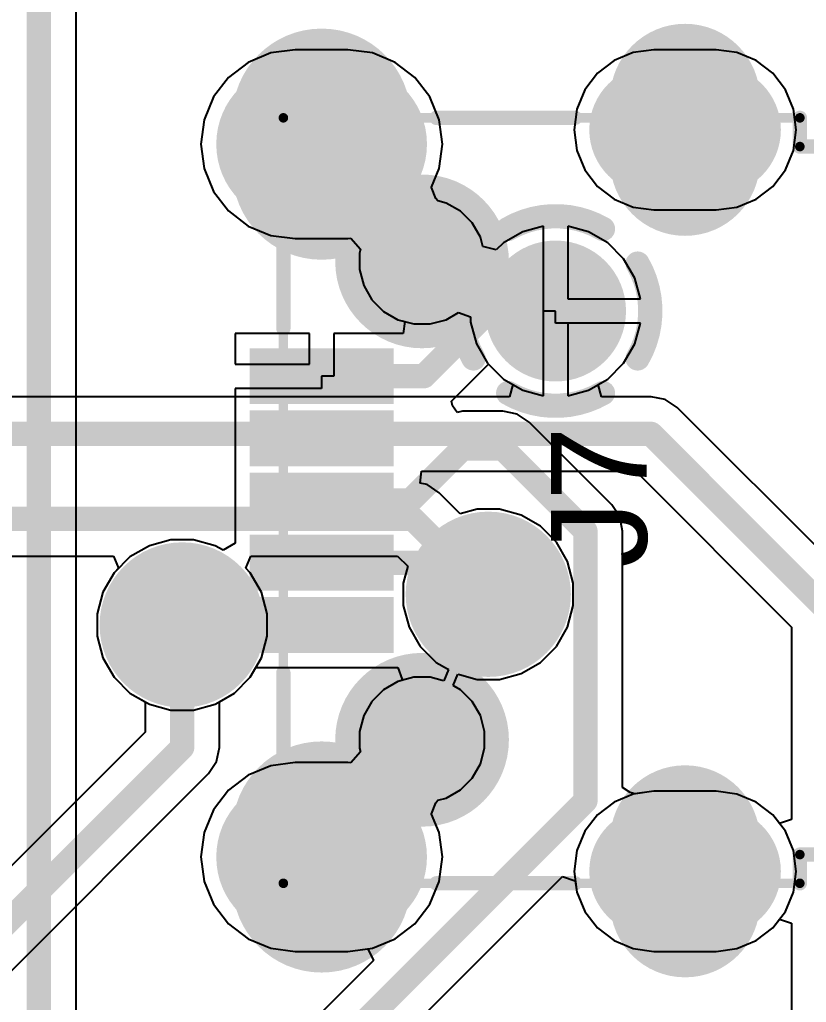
# Model space of a CAD drawing. Header units: inches. Extents: x -8.09 to -2.28, y -0.1 to 6.11.
# Drawn here: x -2.7839 to -2.4601, y 1.2361 to 1.6404 of the extents above; entities that cross this region are included whole.
import ezdxf

# ---------------------------------------------------------------- set-up
doc = ezdxf.new("R2010")
doc.units = ezdxf.units.IN
doc.header["$MEASUREMENT"] = 0
for name, color, linetype in [('BottomLayer', 5, 'Continuous'), ('BottomSolder', 6, 'Continuous'), ('InternalPlane1', 76, 'Continuous'), ('InternalPlane2', 16, 'Continuous'), ('Mechanical3', 76, 'Continuous'), ('Mechanical5', 56, 'Continuous'), ('MultiLayer', 9, 'Continuous'), ('PadHoleLayer', 156, 'Continuous'), ('TopLayer', 1, 'Continuous'), ('TopOverlay', 2, 'Continuous'), ('TopPaste', 8, 'Continuous'), ('TopSolder', 216, 'Continuous'), ('ViaHoleLayer', 16, 'Continuous')]:
    doc.layers.add(name, color=color, linetype=linetype)
doc.styles.add('Arial', font='', dxfattribs={"height": 0.2})
doc.styles.get('Arial').set_extended_font_data('Arial')

# ---------------------------------------------------------------- blocks, each defined once
blk = doc.blocks.new('FP_SD1614T5_A1_MFG_101')
at = {"layer": 'TopOverlay'}
blk.add_lwpolyline([(0.31496, 0, 0.00591, 0.00591, 1), (-0.31496, 0, 0.00591, 0.00591, 1)], format="xyseb", close=True, dxfattribs=at)
blk = doc.blocks.new('629105150521_113')
at = {"layer": 'BottomLayer'}
h = blk.add_hatch(color=5, dxfattribs=at)
edge = h.paths.add_edge_path()
edge.add_arc((-0.14665, 0.10335), 0.02854, 180, 360)
edge.add_line((-0.11811, 0.10335), (-0.11811, 0.125))
edge.add_arc((-0.14665, 0.125), 0.02854, 0, 180)
edge.add_line((-0.1752, 0.125), (-0.1752, 0.10335))
h = blk.add_hatch(color=5, dxfattribs=at)
edge = h.paths.add_edge_path()
edge.add_arc((0.14665, 0.10335), 0.02854, 180, 360)
edge.add_line((0.1752, 0.10335), (0.1752, 0.125))
edge.add_arc((0.14665, 0.125), 0.02854, 0, 180)
edge.add_line((0.11811, 0.125), (0.11811, 0.10335))
h = blk.add_hatch(color=5, dxfattribs=at)
edge = h.paths.add_edge_path()
edge.add_arc((-0.09843, 0.07283), 0.01575, 0, 360)
h = blk.add_hatch(color=5, dxfattribs=at)
edge = h.paths.add_edge_path()
edge.add_arc((0.09842, 0.07283), 0.01575, 0, 360)
h = blk.add_hatch(color=5, dxfattribs=at)
edge = h.paths.add_edge_path()
edge.add_arc((-0.15256, -0.04823), 0.02264, 180, 360)
edge.add_line((-0.12992, -0.04823), (-0.12992, -0.02264))
edge.add_arc((-0.15256, -0.02264), 0.02264, 0, 180)
edge.add_line((-0.1752, -0.02264), (-0.1752, -0.04823))
h = blk.add_hatch(color=5, dxfattribs=at)
edge = h.paths.add_edge_path()
edge.add_arc((0.15256, -0.04823), 0.02264, 180, 360)
edge.add_line((0.1752, -0.04823), (0.1752, -0.02264))
edge.add_arc((0.15256, -0.02264), 0.02264, 0, 180)
edge.add_line((0.12992, -0.02264), (0.12992, -0.04823))
at = {"layer": 'BottomSolder'}
h = blk.add_hatch(color=6, dxfattribs=at)
edge = h.paths.add_edge_path()
edge.add_arc((-0.14665, 0.10335), 0.03254, 180, 360)
edge.add_line((-0.11411, 0.10335), (-0.11411, 0.125))
edge.add_arc((-0.14665, 0.125), 0.03254, 0, 180)
edge.add_line((-0.1792, 0.125), (-0.1792, 0.10335))
h = blk.add_hatch(color=6, dxfattribs=at)
edge = h.paths.add_edge_path()
edge.add_arc((0.14665, 0.10335), 0.03254, 180, 360)
edge.add_line((0.1792, 0.10335), (0.1792, 0.125))
edge.add_arc((0.14665, 0.125), 0.03254, 0, 180)
edge.add_line((0.11411, 0.125), (0.11411, 0.10335))
h = blk.add_hatch(color=6, dxfattribs=at)
edge = h.paths.add_edge_path()
edge.add_arc((-0.09843, 0.07283), 0.01975, 0, 360)
h = blk.add_hatch(color=6, dxfattribs=at)
edge = h.paths.add_edge_path()
edge.add_arc((0.09842, 0.07283), 0.01975, 0, 360)
h = blk.add_hatch(color=6, dxfattribs=at)
edge = h.paths.add_edge_path()
edge.add_arc((-0.15256, -0.04823), 0.02664, 180, 360)
edge.add_line((-0.12592, -0.04823), (-0.12592, -0.02264))
edge.add_arc((-0.15256, -0.02264), 0.02664, 0, 180)
edge.add_line((-0.1792, -0.02264), (-0.1792, -0.04823))
h = blk.add_hatch(color=6, dxfattribs=at)
edge = h.paths.add_edge_path()
edge.add_arc((0.15256, -0.04823), 0.02664, 180, 360)
edge.add_line((0.1792, -0.04823), (0.1792, -0.02264))
edge.add_arc((0.15256, -0.02264), 0.02664, 0, 180)
edge.add_line((0.12592, -0.02264), (0.12592, -0.04823))
at = {"layer": 'InternalPlane1'}
h = blk.add_hatch(color=76, dxfattribs=at)
edge = h.paths.add_edge_path()
edge.add_arc((-0.15748, 0.11417), 0.03673, 90, 270)
edge.add_line((-0.15748, 0.07744), (-0.13583, 0.07744))
edge.add_arc((-0.13583, 0.11417), 0.03673, 270, 450)
edge.add_line((-0.13583, 0.15091), (-0.15748, 0.15091))
h = blk.add_hatch(color=76, dxfattribs=at)
edge = h.paths.add_edge_path()
edge.add_arc((0.13583, 0.11417), 0.03673, 90, 270)
edge.add_line((0.13583, 0.07744), (0.15748, 0.07744))
edge.add_arc((0.15748, 0.11417), 0.03673, 270, 450)
edge.add_line((0.15748, 0.15091), (0.13583, 0.15091))
h = blk.add_hatch(color=76, dxfattribs=at)
edge = h.paths.add_edge_path()
edge.add_arc((-0.09843, 0.07283), 0.03575, 0, 360)
h = blk.add_hatch(color=76, dxfattribs=at)
edge = h.paths.add_edge_path()
edge.add_arc((0.09842, 0.07283), 0.03575, 0, 360)
h = blk.add_hatch(color=76, dxfattribs=at)
edge = h.paths.add_edge_path()
edge.add_arc((-0.16535, -0.03543), 0.03083, 90, 270)
edge.add_line((-0.16535, -0.06626), (-0.13976, -0.06626))
edge.add_arc((-0.13976, -0.03543), 0.03083, 270, 450)
edge.add_line((-0.13976, -0.00461), (-0.16535, -0.00461))
h = blk.add_hatch(color=76, dxfattribs=at)
edge = h.paths.add_edge_path()
edge.add_arc((0.13976, -0.03543), 0.03083, 90, 270)
edge.add_line((0.13976, -0.06626), (0.16535, -0.06626))
edge.add_arc((0.16535, -0.03543), 0.03083, 270, 450)
edge.add_line((0.16535, -0.00461), (0.13976, -0.00461))
at = {"layer": 'InternalPlane2'}
h = blk.add_hatch(color=16, dxfattribs=at)
edge = h.paths.add_edge_path()
edge.add_arc((-0.15748, 0.11417), 0.03673, 90, 270)
edge.add_line((-0.15748, 0.07744), (-0.13583, 0.07744))
edge.add_arc((-0.13583, 0.11417), 0.03673, 270, 450)
edge.add_line((-0.13583, 0.15091), (-0.15748, 0.15091))
h = blk.add_hatch(color=16, dxfattribs=at)
edge = h.paths.add_edge_path()
edge.add_arc((0.13583, 0.11417), 0.03673, 90, 270)
edge.add_line((0.13583, 0.07744), (0.15748, 0.07744))
edge.add_arc((0.15748, 0.11417), 0.03673, 270, 450)
edge.add_line((0.15748, 0.15091), (0.13583, 0.15091))
h = blk.add_hatch(color=16, dxfattribs=at)
edge = h.paths.add_edge_path()
edge.add_arc((-0.09843, 0.07283), 0.03575, 0, 360)
h = blk.add_hatch(color=16, dxfattribs=at)
edge = h.paths.add_edge_path()
edge.add_arc((0.09842, 0.07283), 0.03575, 0, 360)
h = blk.add_hatch(color=16, dxfattribs=at)
edge = h.paths.add_edge_path()
edge.add_arc((-0.16535, -0.03543), 0.03083, 90, 270)
edge.add_line((-0.16535, -0.06626), (-0.13976, -0.06626))
edge.add_arc((-0.13976, -0.03543), 0.03083, 270, 450)
edge.add_line((-0.13976, -0.00461), (-0.16535, -0.00461))
h = blk.add_hatch(color=16, dxfattribs=at)
edge = h.paths.add_edge_path()
edge.add_arc((0.13976, -0.03543), 0.03083, 90, 270)
edge.add_line((0.13976, -0.06626), (0.16535, -0.06626))
edge.add_arc((0.16535, -0.03543), 0.03083, 270, 450)
edge.add_line((0.16535, -0.00461), (0.13976, -0.00461))
at = {"layer": 'MultiLayer'}
h = blk.add_hatch(color=9, dxfattribs=at)
edge = h.paths.add_edge_path()
edge.add_arc((-0.14665, 0.10335), 0.02854, 180, 360)
edge.add_line((-0.11811, 0.10335), (-0.11811, 0.125))
edge.add_arc((-0.14665, 0.125), 0.02854, 0, 180)
edge.add_line((-0.1752, 0.125), (-0.1752, 0.10335))
h = blk.add_hatch(color=9, dxfattribs=at)
edge = h.paths.add_edge_path()
edge.add_arc((0.14665, 0.10335), 0.02854, 180, 360)
edge.add_line((0.1752, 0.10335), (0.1752, 0.125))
edge.add_arc((0.14665, 0.125), 0.02854, 0, 180)
edge.add_line((0.11811, 0.125), (0.11811, 0.10335))
h = blk.add_hatch(color=9, dxfattribs=at)
edge = h.paths.add_edge_path()
edge.add_arc((-0.09843, 0.07283), 0.01575, 0, 360)
h = blk.add_hatch(color=9, dxfattribs=at)
edge = h.paths.add_edge_path()
edge.add_arc((0.09842, 0.07283), 0.01575, 0, 360)
h = blk.add_hatch(color=9, dxfattribs=at)
edge = h.paths.add_edge_path()
edge.add_arc((-0.15256, -0.04823), 0.02264, 180, 360)
edge.add_line((-0.12992, -0.04823), (-0.12992, -0.02264))
edge.add_arc((-0.15256, -0.02264), 0.02264, 0, 180)
edge.add_line((-0.1752, -0.02264), (-0.1752, -0.04823))
h = blk.add_hatch(color=9, dxfattribs=at)
edge = h.paths.add_edge_path()
edge.add_arc((0.15256, -0.04823), 0.02264, 180, 360)
edge.add_line((0.1752, -0.04823), (0.1752, -0.02264))
edge.add_arc((0.15256, -0.02264), 0.02264, 0, 180)
edge.add_line((0.12992, -0.02264), (0.12992, -0.04823))
at = {"layer": 'PadHoleLayer'}
h = blk.add_hatch(color=156, dxfattribs=at)
edge = h.paths.add_edge_path()
edge.add_arc((-0.14665, 0.10335), 0.01673, 180, 360)
edge.add_line((-0.12992, 0.10335), (-0.12992, 0.125))
edge.add_arc((-0.14665, 0.125), 0.01673, 0, 180)
edge.add_line((-0.16339, 0.125), (-0.16339, 0.10335))
h = blk.add_hatch(color=156, dxfattribs=at)
edge = h.paths.add_edge_path()
edge.add_arc((0.14665, 0.10335), 0.01673, 180, 360)
edge.add_line((0.16339, 0.10335), (0.16339, 0.125))
edge.add_arc((0.14665, 0.125), 0.01673, 0, 180)
edge.add_line((0.12992, 0.125), (0.12992, 0.10335))
h = blk.add_hatch(color=156, dxfattribs=at)
edge = h.paths.add_edge_path()
edge.add_arc((-0.09843, 0.07283), 0.01575, 0, 360)
h = blk.add_hatch(color=156, dxfattribs=at)
edge = h.paths.add_edge_path()
edge.add_arc((0.09842, 0.07283), 0.01575, 0, 360)
h = blk.add_hatch(color=156, dxfattribs=at)
edge = h.paths.add_edge_path()
edge.add_arc((-0.15256, -0.04823), 0.01083, 180, 360)
edge.add_line((-0.14173, -0.04823), (-0.14173, -0.02264))
edge.add_arc((-0.15256, -0.02264), 0.01083, 0, 180)
edge.add_line((-0.16339, -0.02264), (-0.16339, -0.04823))
h = blk.add_hatch(color=156, dxfattribs=at)
edge = h.paths.add_edge_path()
edge.add_arc((0.15256, -0.04823), 0.01083, 180, 360)
edge.add_line((0.16339, -0.04823), (0.16339, -0.02264))
edge.add_arc((0.15256, -0.02264), 0.01083, 0, 180)
edge.add_line((0.14173, -0.02264), (0.14173, -0.04823))
at = {"layer": 'TopLayer'}
h = blk.add_hatch(color=1, dxfattribs=at)
edge = h.paths.add_edge_path()
edge.add_arc((-0.14665, 0.10335), 0.02854, 180, 360)
edge.add_line((-0.11811, 0.10335), (-0.11811, 0.125))
edge.add_arc((-0.14665, 0.125), 0.02854, 0, 180)
edge.add_line((-0.1752, 0.125), (-0.1752, 0.10335))
h = blk.add_hatch(color=1, dxfattribs=at)
edge = h.paths.add_edge_path()
edge.add_arc((0.14665, 0.10335), 0.02854, 180, 360)
edge.add_line((0.1752, 0.10335), (0.1752, 0.125))
edge.add_arc((0.14665, 0.125), 0.02854, 0, 180)
edge.add_line((0.11811, 0.125), (0.11811, 0.10335))
for points in [[(-0.05868, 0.13976), (-0.04368, 0.13976), (-0.04368, 0.08858), (-0.05868, 0.08858)], [(-0.03309, 0.13976), (-0.01809, 0.13976), (-0.01809, 0.08858), (-0.03309, 0.08858)], [(-0.0075, 0.13976), (0.0075, 0.13976), (0.0075, 0.08858), (-0.0075, 0.08858)], [(0.01809, 0.13976), (0.03309, 0.13976), (0.03309, 0.08858), (0.01809, 0.08858)], [(0.04368, 0.13976), (0.05868, 0.13976), (0.05868, 0.08858), (0.04368, 0.08858)]]:
    blk.add_hatch(color=1, dxfattribs=at).paths.add_polyline_path(points)
h = blk.add_hatch(color=1, dxfattribs=at)
edge = h.paths.add_edge_path()
edge.add_arc((-0.09843, 0.07283), 0.01575, 0, 360)
h = blk.add_hatch(color=1, dxfattribs=at)
edge = h.paths.add_edge_path()
edge.add_arc((0.09842, 0.07283), 0.01575, 0, 360)
h = blk.add_hatch(color=1, dxfattribs=at)
edge = h.paths.add_edge_path()
edge.add_arc((-0.15256, -0.04823), 0.02264, 180, 360)
edge.add_line((-0.12992, -0.04823), (-0.12992, -0.02264))
edge.add_arc((-0.15256, -0.02264), 0.02264, 0, 180)
edge.add_line((-0.1752, -0.02264), (-0.1752, -0.04823))
h = blk.add_hatch(color=1, dxfattribs=at)
edge = h.paths.add_edge_path()
edge.add_arc((0.15256, -0.04823), 0.02264, 180, 360)
edge.add_line((0.1752, -0.04823), (0.1752, -0.02264))
edge.add_arc((0.15256, -0.02264), 0.02264, 0, 180)
edge.add_line((0.12992, -0.02264), (0.12992, -0.04823))
at = {"layer": 'TopPaste'}
for points in [[(-0.05868, 0.13976), (-0.04368, 0.13976), (-0.04368, 0.08858), (-0.05868, 0.08858)], [(-0.03309, 0.13976), (-0.01809, 0.13976), (-0.01809, 0.08858), (-0.03309, 0.08858)], [(-0.0075, 0.13976), (0.0075, 0.13976), (0.0075, 0.08858), (-0.0075, 0.08858)], [(0.01809, 0.13976), (0.03309, 0.13976), (0.03309, 0.08858), (0.01809, 0.08858)], [(0.04368, 0.13976), (0.05868, 0.13976), (0.05868, 0.08858), (0.04368, 0.08858)]]:
    blk.add_hatch(color=8, dxfattribs=at).paths.add_polyline_path(points)
at = {"layer": 'TopSolder'}
h = blk.add_hatch(color=216, dxfattribs=at)
edge = h.paths.add_edge_path()
edge.add_arc((-0.14665, 0.10335), 0.03254, 180, 360)
edge.add_line((-0.11411, 0.10335), (-0.11411, 0.125))
edge.add_arc((-0.14665, 0.125), 0.03254, 0, 180)
edge.add_line((-0.1792, 0.125), (-0.1792, 0.10335))
h = blk.add_hatch(color=216, dxfattribs=at)
edge = h.paths.add_edge_path()
edge.add_arc((0.14665, 0.10335), 0.03254, 180, 360)
edge.add_line((0.1792, 0.10335), (0.1792, 0.125))
edge.add_arc((0.14665, 0.125), 0.03254, 0, 180)
edge.add_line((0.11411, 0.125), (0.11411, 0.10335))
for points in [[(-0.06268, 0.14376), (-0.03968, 0.14376), (-0.03968, 0.08458), (-0.06268, 0.08458)], [(-0.03709, 0.14376), (-0.01409, 0.14376), (-0.01409, 0.08458), (-0.03709, 0.08458)], [(-0.0115, 0.14376), (0.0115, 0.14376), (0.0115, 0.08458), (-0.0115, 0.08458)], [(0.01409, 0.14376), (0.03709, 0.14376), (0.03709, 0.08458), (0.01409, 0.08458)], [(0.03968, 0.14376), (0.06268, 0.14376), (0.06268, 0.08458), (0.03968, 0.08458)]]:
    blk.add_hatch(color=216, dxfattribs=at).paths.add_polyline_path(points)
h = blk.add_hatch(color=216, dxfattribs=at)
edge = h.paths.add_edge_path()
edge.add_arc((-0.09843, 0.07283), 0.01975, 0, 360)
h = blk.add_hatch(color=216, dxfattribs=at)
edge = h.paths.add_edge_path()
edge.add_arc((0.09842, 0.07283), 0.01975, 0, 360)
h = blk.add_hatch(color=216, dxfattribs=at)
edge = h.paths.add_edge_path()
edge.add_arc((-0.15256, -0.04823), 0.02664, 180, 360)
edge.add_line((-0.12592, -0.04823), (-0.12592, -0.02264))
edge.add_arc((-0.15256, -0.02264), 0.02664, 0, 180)
edge.add_line((-0.1792, -0.02264), (-0.1792, -0.04823))
h = blk.add_hatch(color=216, dxfattribs=at)
edge = h.paths.add_edge_path()
edge.add_arc((0.15256, -0.04823), 0.02664, 180, 360)
edge.add_line((0.1792, -0.04823), (0.1792, -0.02264))
edge.add_arc((0.15256, -0.02264), 0.02664, 0, 180)
edge.add_line((0.12592, -0.02264), (0.12592, -0.04823))
at = {"layer": 'Mechanical5'}
for points in [[(-0.15748, 0.12992, 0.00394, 0.00394, 0), (0.15748, 0.12992, 0.00394, 0.00394, 0)], [(-0.15748, 0.12992, 0.00394, 0.00394, 0), (-0.15748, -0.08268, 0.00394, 0.00394, 0)], [(0.15748, 0.12992, 0.00394, 0.00394, 0), (0.15748, -0.08268, 0.00394, 0.00394, 0)], [(-0.15748, -0.08268, 0.00394, 0.00394, 0), (-0.14567, -0.08268, 0.00394, 0.00394, 0)], [(-0.14567, -0.08268, 0.00394, 0.00394, 0), (-0.14567, -0.12992, 0.00394, 0.00394, 0)], [(0.14567, -0.08268, 0.00394, 0.00394, 0), (0.15748, -0.08268, 0.00394, 0.00394, 0)], [(0.14567, -0.08268, 0.00394, 0.00394, 0), (0.14567, -0.12992, 0.00394, 0.00394, 0)], [(-0.14567, -0.12992, 0.00394, 0.00394, 0), (0.14567, -0.12992, 0.00394, 0.00394, 0)]]:
    blk.add_lwpolyline(points, format="xyseb", dxfattribs=at)
for points in [[(-0.15847, 0.12992, 0.00197, 0.00197, 1), (-0.1565, 0.12992, 0.00197, 0.00197, 1)], [(-0.15847, 0.12992, 0.00197, 0.00197, 1), (-0.1565, 0.12992, 0.00197, 0.00197, 1)], [(0.1565, 0.12992, 0.00197, 0.00197, 1), (0.15847, 0.12992, 0.00197, 0.00197, 1)], [(0.1565, 0.12992, 0.00197, 0.00197, 1), (0.15847, 0.12992, 0.00197, 0.00197, 1)], [(-0.15847, -0.08268, 0.00197, 0.00197, 1), (-0.1565, -0.08268, 0.00197, 0.00197, 1)], [(-0.15847, -0.08268, 0.00197, 0.00197, 1), (-0.1565, -0.08268, 0.00197, 0.00197, 1)], [(-0.14665, -0.08268, 0.00197, 0.00197, 1), (-0.14468, -0.08268, 0.00197, 0.00197, 1)], [(-0.14665, -0.08268, 0.00197, 0.00197, 1), (-0.14468, -0.08268, 0.00197, 0.00197, 1)], [(0.14468, -0.08268, 0.00197, 0.00197, 1), (0.14665, -0.08268, 0.00197, 0.00197, 1)], [(0.14468, -0.08268, 0.00197, 0.00197, 1), (0.14665, -0.08268, 0.00197, 0.00197, 1)], [(0.1565, -0.08268, 0.00197, 0.00197, 1), (0.15847, -0.08268, 0.00197, 0.00197, 1)], [(0.1565, -0.08268, 0.00197, 0.00197, 1), (0.15847, -0.08268, 0.00197, 0.00197, 1)], [(-0.14665, -0.12992, 0.00197, 0.00197, 1), (-0.14468, -0.12992, 0.00197, 0.00197, 1)], [(-0.14665, -0.12992, 0.00197, 0.00197, 1), (-0.14468, -0.12992, 0.00197, 0.00197, 1)], [(0.14468, -0.12992, 0.00197, 0.00197, 1), (0.14665, -0.12992, 0.00197, 0.00197, 1)], [(0.14468, -0.12992, 0.00197, 0.00197, 1), (0.14665, -0.12992, 0.00197, 0.00197, 1)]]:
    blk.add_lwpolyline(points, format="xyseb", close=True, dxfattribs=at)
at = {"layer": 'TopOverlay'}
for points in [[(-0.10827, 0.12992, 0.00591, 0.00591, 0), (-0.07087, 0.12992, 0.00591, 0.00591, 0)], [(0.07087, 0.12992, 0.00591, 0.00591, 0), (0.10827, 0.12992, 0.00591, 0.00591, 0)], [(-0.15748, 0.06693, 0.00591, 0.00591, 0), (-0.15748, 0.00984, 0.00591, 0.00591, 0)], [(0.15748, 0.06693, 0.00591, 0.00591, 0), (0.15748, 0.00984, 0.00591, 0.00591, 0)], [(-0.15748, -0.08268, 0.00591, 0.00591, 0), (-0.14567, -0.08268, 0.00591, 0.00591, 0)], [(-0.14567, -0.08268, 0.00591, 0.00591, 0), (-0.14567, -0.12992, 0.00591, 0.00591, 0)], [(0.14567, -0.08268, 0.00591, 0.00591, 0), (0.14567, -0.12992, 0.00591, 0.00591, 0)], [(0.14567, -0.08268, 0.00591, 0.00591, 0), (0.15748, -0.08268, 0.00591, 0.00591, 0)], [(-0.14567, -0.12992, 0.00591, 0.00591, 0), (0.14567, -0.12992, 0.00591, 0.00591, 0)]]:
    blk.add_lwpolyline(points, format="xyseb", dxfattribs=at)
for points in [[(-0.10974, 0.12992, 0.00295, 0.00295, 1), (-0.10679, 0.12992, 0.00295, 0.00295, 1)], [(-0.07234, 0.12992, 0.00295, 0.00295, 1), (-0.06939, 0.12992, 0.00295, 0.00295, 1)], [(0.06939, 0.12992, 0.00295, 0.00295, 1), (0.07234, 0.12992, 0.00295, 0.00295, 1)], [(0.10679, 0.12992, 0.00295, 0.00295, 1), (0.10974, 0.12992, 0.00295, 0.00295, 1)], [(-0.15896, 0.06693, 0.00295, 0.00295, 1), (-0.156, 0.06693, 0.00295, 0.00295, 1)], [(0.156, 0.06693, 0.00295, 0.00295, 1), (0.15896, 0.06693, 0.00295, 0.00295, 1)], [(-0.15896, 0.00984, 0.00295, 0.00295, 1), (-0.156, 0.00984, 0.00295, 0.00295, 1)], [(0.156, 0.00984, 0.00295, 0.00295, 1), (0.15896, 0.00984, 0.00295, 0.00295, 1)], [(-0.15896, -0.08268, 0.00295, 0.00295, 1), (-0.156, -0.08268, 0.00295, 0.00295, 1)], [(-0.14715, -0.08268, 0.00295, 0.00295, 1), (-0.14419, -0.08268, 0.00295, 0.00295, 1)], [(-0.14715, -0.08268, 0.00295, 0.00295, 1), (-0.14419, -0.08268, 0.00295, 0.00295, 1)], [(0.14419, -0.08268, 0.00295, 0.00295, 1), (0.14715, -0.08268, 0.00295, 0.00295, 1)], [(0.14419, -0.08268, 0.00295, 0.00295, 1), (0.14715, -0.08268, 0.00295, 0.00295, 1)], [(0.156, -0.08268, 0.00295, 0.00295, 1), (0.15896, -0.08268, 0.00295, 0.00295, 1)], [(-0.14715, -0.12992, 0.00295, 0.00295, 1), (-0.14419, -0.12992, 0.00295, 0.00295, 1)], [(-0.14715, -0.12992, 0.00295, 0.00295, 1), (-0.14419, -0.12992, 0.00295, 0.00295, 1)], [(0.14419, -0.12992, 0.00295, 0.00295, 1), (0.14715, -0.12992, 0.00295, 0.00295, 1)], [(0.14419, -0.12992, 0.00295, 0.00295, 1), (0.14715, -0.12992, 0.00295, 0.00295, 1)]]:
    blk.add_lwpolyline(points, format="xyseb", close=True, dxfattribs=at)
at = {"layer": 'Mechanical3', "style": 'Arial'}
blk.add_text('J7', height=0.03937, dxfattribs=at).set_placement((-0.02755, -0.01968))

msp = doc.modelspace()

# ---------------------------------------------------------------- hatches: boundary and pattern name
at = {"layer": 'BottomLayer'}
h = msp.add_hatch(color=5, dxfattribs=at)
edge = h.paths.add_edge_path()
edge.add_arc((-2.5633, 1.52056), 0.025, 0, 360)
h = msp.add_hatch(color=5, dxfattribs=at)
edge = h.paths.add_edge_path()
edge.add_arc((-2.591, 1.404), 0.025, 0, 360)
h = msp.add_hatch(color=5, dxfattribs=at)
edge = h.paths.add_edge_path()
edge.add_arc((-2.717, 1.39138), 0.025, 0, 360)
at = {"layer": 'BottomSolder'}
h = msp.add_hatch(color=6, dxfattribs=at)
edge = h.paths.add_edge_path()
edge.add_arc((-2.5633, 1.52056), 0.029, 0, 360)
h = msp.add_hatch(color=6, dxfattribs=at)
edge = h.paths.add_edge_path()
edge.add_arc((-2.591, 1.404), 0.029, 0, 360)
h = msp.add_hatch(color=6, dxfattribs=at)
edge = h.paths.add_edge_path()
edge.add_arc((-2.717, 1.39138), 0.029, 0, 360)
at = {"layer": 'InternalPlane1'}
h = msp.add_hatch(color=76, dxfattribs=at)
edge = h.paths.add_edge_path()
edge.add_arc((-2.591, 1.404), 0.034, 0, 360)
h = msp.add_hatch(color=76, dxfattribs=at)
edge = h.paths.add_edge_path()
edge.add_arc((-2.717, 1.39138), 0.034, 0, 360)
at = {"layer": 'InternalPlane2'}
h = msp.add_hatch(color=16, dxfattribs=at)
edge = h.paths.add_edge_path()
edge.add_arc((-2.591, 1.404), 0.034, 0, 360)
h = msp.add_hatch(color=16, dxfattribs=at)
edge = h.paths.add_edge_path()
edge.add_arc((-2.717, 1.39138), 0.034, 0, 360)
at = {"layer": 'TopLayer'}
h = msp.add_hatch(color=1, dxfattribs=at)
edge = h.paths.add_edge_path()
edge.add_arc((-2.5633, 1.52056), 0.025, 0, 360)
h = msp.add_hatch(color=1, dxfattribs=at)
edge = h.paths.add_edge_path()
edge.add_arc((-2.591, 1.404), 0.025, 0, 360)
h = msp.add_hatch(color=1, dxfattribs=at)
edge = h.paths.add_edge_path()
edge.add_arc((-2.717, 1.39138), 0.025, 0, 360)
at = {"layer": 'TopSolder'}
h = msp.add_hatch(color=216, dxfattribs=at)
edge = h.paths.add_edge_path()
edge.add_arc((-2.5633, 1.52056), 0.029, 0, 360)
h = msp.add_hatch(color=216, dxfattribs=at)
edge = h.paths.add_edge_path()
edge.add_arc((-2.591, 1.404), 0.029, 0, 360)
h = msp.add_hatch(color=216, dxfattribs=at)
edge = h.paths.add_edge_path()
edge.add_arc((-2.717, 1.39138), 0.029, 0, 360)
at = {"layer": 'ViaHoleLayer'}
h = msp.add_hatch(color=16, dxfattribs=at)
edge = h.paths.add_edge_path()
edge.add_arc((-2.5633, 1.52056), 0.014, 0, 360)
h = msp.add_hatch(color=16, dxfattribs=at)
edge = h.paths.add_edge_path()
edge.add_arc((-2.591, 1.404), 0.014, 0, 360)
h = msp.add_hatch(color=16, dxfattribs=at)
edge = h.paths.add_edge_path()
edge.add_arc((-2.717, 1.39138), 0.014, 0, 360)

# ---------------------------------------------------------------- linework, layer by layer
at = {"layer": 'BottomLayer'}
for p, q in [((-2.68049, 1.62676), (-2.68987, 1.62288)), ((-2.67043, 1.62809), (-2.68049, 1.62676)), ((-2.64878, 1.62809), (-2.67043, 1.62809)), ((-2.63872, 1.62676), (-2.64878, 1.62809)), ((-2.62934, 1.62288), (-2.63872, 1.62676)), ((-2.53132, 1.62692), (-2.53925, 1.62363)), ((-2.5228, 1.62804), (-2.53132, 1.62692)), ((-2.4972, 1.62804), (-2.5228, 1.62804)), ((-2.48868, 1.62692), (-2.4972, 1.62804)), ((-2.48075, 1.62363), (-2.48868, 1.62692)), ((-2.68987, 1.62288), (-2.69792, 1.6167)), ((-2.62129, 1.6167), (-2.62934, 1.62288)), ((-2.53925, 1.62363), (-2.54607, 1.6184)), ((-2.47393, 1.6184), (-2.48075, 1.62363)), ((-2.54607, 1.6184), (-2.5513, 1.61158)), ((-2.4687, 1.61158), (-2.47393, 1.6184)), ((-2.69792, 1.6167), (-2.7041, 1.60865)), ((-2.61511, 1.60865), (-2.62129, 1.6167)), ((-2.5513, 1.61158), (-2.55459, 1.60364)), ((-2.46541, 1.60364), (-2.4687, 1.61158)), ((-2.7041, 1.60865), (-2.70798, 1.59927)), ((-2.61123, 1.59927), (-2.61511, 1.60865)), ((-2.55459, 1.60364), (-2.55571, 1.59512)), ((-2.46429, 1.59512), (-2.46541, 1.60364)), ((-2.70798, 1.59927), (-2.70931, 1.58921)), ((-2.6099, 1.58921), (-2.61123, 1.59927)), ((-2.55571, 1.59512), (-2.55459, 1.5866)), ((-2.46541, 1.5866), (-2.46429, 1.59512)), ((-2.70931, 1.58921), (-2.70798, 1.57915)), ((-2.61123, 1.57915), (-2.6099, 1.58921)), ((-2.55459, 1.5866), (-2.5513, 1.57866)), ((-2.4687, 1.57866), (-2.46541, 1.5866)), ((-2.70798, 1.57915), (-2.7041, 1.56977)), ((-2.61439, 1.57153), (-2.61123, 1.57915)), ((-2.5513, 1.57866), (-2.54607, 1.57184)), ((-2.47393, 1.57184), (-2.4687, 1.57866)), ((-2.7041, 1.56977), (-2.69792, 1.56172)), ((-2.6144, 1.5714), (-2.61439, 1.57153)), ((-2.61265, 1.56691), (-2.6144, 1.5714)), ((-2.54607, 1.57184), (-2.53925, 1.56661)), ((-2.48075, 1.56661), (-2.47393, 1.57184)), ((-2.61178, 1.5659), (-2.61265, 1.56691)), ((-2.60833, 1.56498), (-2.61178, 1.5659)), ((-2.60246, 1.56159), (-2.60833, 1.56498)), ((-2.53925, 1.56661), (-2.53132, 1.56332)), ((-2.48868, 1.56332), (-2.48075, 1.56661)), ((-2.69792, 1.56172), (-2.68987, 1.55554)), ((-2.59766, 1.55679), (-2.60246, 1.56159)), ((-2.53132, 1.56332), (-2.5228, 1.5622)), ((-2.5228, 1.5622), (-2.4972, 1.5622)), ((-2.4972, 1.5622), (-2.48868, 1.56332)), ((-2.59427, 1.55092), (-2.59766, 1.55679)), ((-2.68987, 1.55554), (-2.68049, 1.55166)), ((-2.57681, 1.55317), (-2.58479, 1.54857)), ((-2.5683, 1.55545), (-2.57681, 1.55317)), ((-2.5683, 1.52056), (-2.5683, 1.55545)), ((-2.54979, 1.55317), (-2.5583, 1.55545)), ((-2.5583, 1.55545), (-2.5583, 1.52556)), ((-2.54181, 1.54857), (-2.54979, 1.55317)), ((-2.68049, 1.55166), (-2.67043, 1.55034)), ((-2.67043, 1.55034), (-2.64878, 1.55034)), ((-2.64878, 1.55034), (-2.64755, 1.5505)), ((-2.64755, 1.5505), (-2.64359, 1.54598)), ((-2.59327, 1.54716), (-2.59427, 1.55092)), ((-2.64359, 1.54598), (-2.64402, 1.54437)), ((-2.58769, 1.54567), (-2.59327, 1.54716)), ((-2.58479, 1.54857), (-2.58769, 1.54567)), ((-2.5353, 1.54205), (-2.54181, 1.54857)), ((-2.64402, 1.54437), (-2.64402, 1.53759)), ((-2.53069, 1.53407), (-2.5353, 1.54205)), ((-2.64402, 1.53759), (-2.64226, 1.53105)), ((-2.52841, 1.52556), (-2.53069, 1.53407)), ((-2.64226, 1.53105), (-2.63887, 1.52517)), ((-2.63887, 1.52517), (-2.63408, 1.52038)), ((-2.5583, 1.52556), (-2.52841, 1.52556)), ((-2.5633, 1.52056), (-2.5683, 1.52056)), ((-2.5633, 1.51556), (-2.5633, 1.52056)), ((-2.63408, 1.52038), (-2.62821, 1.51699)), ((-2.62821, 1.51699), (-2.62166, 1.51524)), ((-2.61488, 1.51524), (-2.60833, 1.51699)), ((-2.60833, 1.51699), (-2.6033, 1.51989)), ((-2.6033, 1.51989), (-2.5983, 1.51821)), ((-2.5983, 1.51821), (-2.5983, 1.51595)), ((-2.62166, 1.51524), (-2.61488, 1.51524)), ((-2.5983, 1.51595), (-2.59592, 1.50705)), ((-2.52841, 1.51556), (-2.5633, 1.51556)), ((-2.53069, 1.50705), (-2.52841, 1.51556)), ((-2.59592, 1.50705), (-2.59131, 1.49907)), ((-2.5353, 1.49907), (-2.53069, 1.50705)), ((-2.59131, 1.49907), (-2.58479, 1.49255)), ((-2.54181, 1.49255), (-2.5353, 1.49907)), ((-2.58479, 1.49255), (-2.58088, 1.49029)), ((-2.54572, 1.49029), (-2.54181, 1.49255)), ((-2.58088, 1.49029), (-2.58222, 1.48529)), ((-2.54438, 1.48529), (-2.54572, 1.49029)), ((-2.58222, 1.48529), (-2.85667, 1.48529)), ((-2.524, 1.48529), (-2.54438, 1.48529)), ((-2.51815, 1.48413), (-2.524, 1.48529)), ((-2.51319, 1.48081), (-2.51815, 1.48413)), ((-2.44005, 1.40768), (-2.51319, 1.48081)), ((-2.61904, 1.44971), (-2.61855, 1.45471)), ((-2.61855, 1.45471), (-2.53033, 1.45471)), ((-2.53033, 1.45471), (-2.46616, 1.39053)), ((-2.61615, 1.44913), (-2.61904, 1.44971)), ((-2.61119, 1.44581), (-2.61615, 1.44913)), ((-2.60252, 1.43715), (-2.61119, 1.44581)), ((-2.59561, 1.439), (-2.60252, 1.43715)), ((-2.58639, 1.439), (-2.59561, 1.439)), ((-2.57749, 1.43661), (-2.58639, 1.439)), ((-2.56951, 1.43201), (-2.57749, 1.43661)), ((-2.56299, 1.42549), (-2.56951, 1.43201)), ((-2.55839, 1.41751), (-2.56299, 1.42549)), ((-3.15067, 1.41971), (-2.74524, 1.41971)), ((-2.74524, 1.41971), (-2.74317, 1.41471)), ((-2.69083, 1.41471), (-2.68876, 1.41971)), ((-2.68876, 1.41971), (-2.62833, 1.41971)), ((-2.62833, 1.41971), (-2.62415, 1.41552)), ((-2.62415, 1.41552), (-2.626, 1.40861)), ((-2.556, 1.40861), (-2.55839, 1.41751)), ((-2.74501, 1.41287), (-2.74961, 1.40489)), ((-2.74317, 1.41471), (-2.74501, 1.41287)), ((-2.68899, 1.41287), (-2.69083, 1.41471)), ((-2.68439, 1.40489), (-2.68899, 1.41287)), ((-2.626, 1.40861), (-2.626, 1.39939)), ((-2.556, 1.39939), (-2.556, 1.40861)), ((-2.74961, 1.40489), (-2.752, 1.39599)), ((-2.682, 1.39599), (-2.68439, 1.40489)), ((-2.626, 1.39939), (-2.62361, 1.39049)), ((-2.55839, 1.39049), (-2.556, 1.39939)), ((-2.752, 1.39599), (-2.752, 1.38677)), ((-2.682, 1.38677), (-2.682, 1.39599)), ((-2.62361, 1.39049), (-2.61901, 1.38251)), ((-2.56299, 1.38251), (-2.55839, 1.39049)), ((-2.46616, 1.39053), (-2.46616, 1.31137)), ((-2.752, 1.38677), (-2.74961, 1.37787)), ((-2.68439, 1.37787), (-2.682, 1.38677)), ((-2.61901, 1.38251), (-2.61249, 1.37599)), ((-2.56951, 1.37599), (-2.56299, 1.38251)), ((-2.74961, 1.37787), (-2.74501, 1.36989)), ((-2.68899, 1.36989), (-2.68439, 1.37787)), ((-2.61249, 1.37599), (-2.60785, 1.37331)), ((-2.57749, 1.37139), (-2.56951, 1.37599)), ((-2.6074, 1.37305), (-2.60933, 1.3684)), ((-2.60785, 1.37331), (-2.6074, 1.37305)), ((-2.60544, 1.36646), (-2.60351, 1.37112)), ((-2.60351, 1.37112), (-2.60286, 1.37094)), ((-2.60286, 1.37094), (-2.59561, 1.369)), ((-2.58639, 1.369), (-2.57749, 1.37139)), ((-2.74501, 1.36989), (-2.73849, 1.36337)), ((-2.69551, 1.36337), (-2.68899, 1.36989)), ((-2.62821, 1.36813), (-2.63408, 1.36474)), ((-2.62166, 1.36988), (-2.62821, 1.36813)), ((-2.61488, 1.36988), (-2.62166, 1.36988)), ((-2.60997, 1.36857), (-2.61488, 1.36988)), ((-2.60933, 1.3684), (-2.60997, 1.36857)), ((-2.59561, 1.369), (-2.58639, 1.369)), ((-2.73849, 1.36337), (-2.73229, 1.35979)), ((-2.70171, 1.35979), (-2.69551, 1.36337)), ((-2.63408, 1.36474), (-2.63887, 1.35994)), ((-2.60499, 1.3662), (-2.60544, 1.36646)), ((-2.60246, 1.36474), (-2.60499, 1.3662)), ((-2.59766, 1.35994), (-2.60246, 1.36474)), ((-2.73229, 1.35979), (-2.73229, 1.34733)), ((-2.70171, 1.341), (-2.70171, 1.35979)), ((-2.63887, 1.35994), (-2.64226, 1.35407)), ((-2.59427, 1.35407), (-2.59766, 1.35994)), ((-2.64226, 1.35407), (-2.64402, 1.34752)), ((-2.59252, 1.34752), (-2.59427, 1.35407)), ((-2.73229, 1.34733), (-3.009, 1.07063)), ((-2.64402, 1.34752), (-2.64402, 1.34074)), ((-2.59252, 1.34074), (-2.59252, 1.34752)), ((-2.70287, 1.33515), (-2.70171, 1.341)), ((-2.64359, 1.33914), (-2.64755, 1.33462)), ((-2.64402, 1.34074), (-2.64359, 1.33914)), ((-2.59427, 1.3342), (-2.59252, 1.34074)), ((-2.70619, 1.33019), (-2.70287, 1.33515)), ((-2.67043, 1.33478), (-2.68049, 1.33346)), ((-2.64878, 1.33478), (-2.67043, 1.33478)), ((-2.64755, 1.33462), (-2.64878, 1.33478)), ((-2.68049, 1.33346), (-2.68987, 1.32957)), ((-2.59766, 1.32832), (-2.59427, 1.3342)), ((-3.00346, 1.03291), (-2.70619, 1.33019)), ((-2.68987, 1.32957), (-2.69792, 1.3234)), ((-2.60246, 1.32353), (-2.59766, 1.32832)), ((-2.69792, 1.3234), (-2.7041, 1.31534)), ((-2.60833, 1.32014), (-2.60246, 1.32353)), ((-2.5228, 1.32292), (-2.53132, 1.3218)), ((-2.4972, 1.32292), (-2.5228, 1.32292)), ((-2.48868, 1.3218), (-2.4972, 1.32292)), ((-2.6144, 1.31371), (-2.61265, 1.31821)), ((-2.61265, 1.31821), (-2.61178, 1.31922)), ((-2.61178, 1.31922), (-2.60833, 1.32014)), ((-2.53925, 1.31851), (-2.54607, 1.31328)), ((-2.53132, 1.3218), (-2.53925, 1.31851)), ((-2.48075, 1.31851), (-2.48868, 1.3218)), ((-2.47393, 1.31328), (-2.48075, 1.31851)), ((-2.7041, 1.31534), (-2.70798, 1.30597)), ((-2.61439, 1.31359), (-2.6144, 1.31371)), ((-2.61123, 1.30597), (-2.61439, 1.31359)), ((-2.54607, 1.31328), (-2.5513, 1.30646)), ((-2.47116, 1.30967), (-2.47393, 1.31328)), ((-2.46616, 1.31137), (-2.47116, 1.30967)), ((-2.5513, 1.30646), (-2.55459, 1.29852)), ((-2.70798, 1.30597), (-2.70931, 1.29591)), ((-2.6099, 1.29591), (-2.61123, 1.30597)), ((-2.55459, 1.29852), (-2.55571, 1.29)), ((-2.70931, 1.29591), (-2.70798, 1.28584)), ((-2.61123, 1.28584), (-2.6099, 1.29591)), ((-2.55571, 1.29), (-2.55459, 1.28148)), ((-2.70798, 1.28584), (-2.7041, 1.27647)), ((-2.61511, 1.27647), (-2.61123, 1.28584)), ((-2.55459, 1.28148), (-2.5513, 1.27354)), ((-2.7041, 1.27647), (-2.69792, 1.26842)), ((-2.62129, 1.26842), (-2.61511, 1.27647)), ((-2.5513, 1.27354), (-2.54607, 1.26672)), ((-2.47393, 1.26672), (-2.47116, 1.27033)), ((-2.47116, 1.27033), (-2.46616, 1.26863)), ((-2.69792, 1.26842), (-2.68987, 1.26224)), ((-2.62934, 1.26224), (-2.62129, 1.26842)), ((-2.54607, 1.26672), (-2.53925, 1.26149)), ((-2.48075, 1.26149), (-2.47393, 1.26672)), ((-2.46616, 1.26863), (-2.46616, 1.07764)), ((-2.68987, 1.26224), (-2.68049, 1.25835)), ((-2.63872, 1.25835), (-2.62934, 1.26224)), ((-2.68049, 1.25835), (-2.67043, 1.25703)), ((-2.64878, 1.25703), (-2.63872, 1.25835)), ((-2.53925, 1.26149), (-2.53132, 1.2582)), ((-2.53132, 1.2582), (-2.5228, 1.25708)), ((-2.4972, 1.25708), (-2.48868, 1.2582)), ((-2.48868, 1.2582), (-2.48075, 1.26149)), ((-2.67043, 1.25703), (-2.64878, 1.25703)), ((-2.5228, 1.25708), (-2.4972, 1.25708))]:
    msp.add_line(p, q, dxfattribs=at)
for points in [[(-2.863, 1.47, 0.01, 0.01, 0), (-2.524, 1.47, 0.01, 0.01, 0)], [(-2.524, 1.47, 0.01, 0.01, 0), (-2.45087, 1.39687, 0.01, 0.01, 0)], [(-3.157, 1.435, 0.01, 0.01, 0), (-2.622, 1.435, 0.01, 0.01, 0)], [(-2.622, 1.435, 0.01, 0.01, 0), (-2.591, 1.404, 0.01, 0.01, 0)], [(-2.717, 1.341, 0.01, 0.01, 0), (-2.717, 1.39138, 0.01, 0.01, 0)], [(-3.025, 1.033, 0.01, 0.01, 0), (-2.717, 1.341, 0.01, 0.01, 0)]]:
    msp.add_lwpolyline(points, format="xyseb", dxfattribs=at)
for points in [[(-2.5265, 1.47, 0.005, 0.005, 1), (-2.5215, 1.47, 0.005, 0.005, 1)], [(-2.5265, 1.47, 0.005, 0.005, 1), (-2.5215, 1.47, 0.005, 0.005, 1)], [(-2.6245, 1.435, 0.005, 0.005, 1), (-2.6195, 1.435, 0.005, 0.005, 1)], [(-2.6245, 1.435, 0.005, 0.005, 1), (-2.6195, 1.435, 0.005, 0.005, 1)], [(-2.5935, 1.404, 0.005, 0.005, 1), (-2.5885, 1.404, 0.005, 0.005, 1)], [(-2.7195, 1.39138, 0.005, 0.005, 1), (-2.7145, 1.39138, 0.005, 0.005, 1)], [(-2.7195, 1.341, 0.005, 0.005, 1), (-2.7145, 1.341, 0.005, 0.005, 1)], [(-2.7195, 1.341, 0.005, 0.005, 1), (-2.7145, 1.341, 0.005, 0.005, 1)]]:
    msp.add_lwpolyline(points, format="xyseb", close=True, dxfattribs=at)
at = {"layer": 'InternalPlane1'}
for points in [[(-2.5828, 1.55434, 0.01, 0.01, -0.267949), (-2.5438, 1.55434, 0.01, 0.01, 0)], [(-2.59708, 1.50106, 0.01, 0.01, -0.267949), (-2.59708, 1.54006, 0.01, 0.01, 0)], [(-2.52953, 1.54006, 0.01, 0.01, -0.267949), (-2.52953, 1.50106, 0.01, 0.01, 0)], [(-2.5438, 1.48679, 0.01, 0.01, -0.267949), (-2.5828, 1.48679, 0.01, 0.01, 0)]]:
    msp.add_lwpolyline(points, format="xyseb", dxfattribs=at)
for points in [[(-2.5853, 1.55434, 0.005, 0.005, 1), (-2.5803, 1.55434, 0.005, 0.005, 1)], [(-2.5463, 1.55434, 0.005, 0.005, 1), (-2.5413, 1.55434, 0.005, 0.005, 1)], [(-2.59958, 1.54006, 0.005, 0.005, 1), (-2.59458, 1.54006, 0.005, 0.005, 1)], [(-2.53203, 1.54006, 0.005, 0.005, 1), (-2.52703, 1.54006, 0.005, 0.005, 1)], [(-2.59958, 1.50106, 0.005, 0.005, 1), (-2.59458, 1.50106, 0.005, 0.005, 1)], [(-2.53203, 1.50106, 0.005, 0.005, 1), (-2.52703, 1.50106, 0.005, 0.005, 1)], [(-2.5853, 1.48679, 0.005, 0.005, 1), (-2.5803, 1.48679, 0.005, 0.005, 1)], [(-2.5463, 1.48679, 0.005, 0.005, 1), (-2.5413, 1.48679, 0.005, 0.005, 1)]]:
    msp.add_lwpolyline(points, format="xyseb", close=True, dxfattribs=at)
at = {"layer": 'InternalPlane2'}
for points in [[(-2.5828, 1.55434, 0.01, 0.01, -0.267949), (-2.5438, 1.55434, 0.01, 0.01, 0)], [(-2.59708, 1.50106, 0.01, 0.01, -0.267949), (-2.59708, 1.54006, 0.01, 0.01, 0)], [(-2.52953, 1.54006, 0.01, 0.01, -0.267949), (-2.52953, 1.50106, 0.01, 0.01, 0)], [(-2.5438, 1.48679, 0.01, 0.01, -0.267949), (-2.5828, 1.48679, 0.01, 0.01, 0)]]:
    msp.add_lwpolyline(points, format="xyseb", dxfattribs=at)
for points in [[(-2.5853, 1.55434, 0.005, 0.005, 1), (-2.5803, 1.55434, 0.005, 0.005, 1)], [(-2.5463, 1.55434, 0.005, 0.005, 1), (-2.5413, 1.55434, 0.005, 0.005, 1)], [(-2.59958, 1.54006, 0.005, 0.005, 1), (-2.59458, 1.54006, 0.005, 0.005, 1)], [(-2.53203, 1.54006, 0.005, 0.005, 1), (-2.52703, 1.54006, 0.005, 0.005, 1)], [(-2.59958, 1.50106, 0.005, 0.005, 1), (-2.59458, 1.50106, 0.005, 0.005, 1)], [(-2.53203, 1.50106, 0.005, 0.005, 1), (-2.52703, 1.50106, 0.005, 0.005, 1)], [(-2.5853, 1.48679, 0.005, 0.005, 1), (-2.5803, 1.48679, 0.005, 0.005, 1)], [(-2.5463, 1.48679, 0.005, 0.005, 1), (-2.5413, 1.48679, 0.005, 0.005, 1)]]:
    msp.add_lwpolyline(points, format="xyseb", close=True, dxfattribs=at)
at = {"layer": 'TopLayer'}
for p, q in [((-2.76071, 1.18358), (-2.76071, 1.75567)), ((-2.68049, 1.62676), (-2.68987, 1.62288)), ((-2.67043, 1.62809), (-2.68049, 1.62676)), ((-2.64878, 1.62809), (-2.67043, 1.62809)), ((-2.63872, 1.62676), (-2.64878, 1.62809)), ((-2.62934, 1.62288), (-2.63872, 1.62676)), ((-2.53132, 1.62692), (-2.53925, 1.62363)), ((-2.5228, 1.62804), (-2.53132, 1.62692)), ((-2.4972, 1.62804), (-2.5228, 1.62804)), ((-2.48868, 1.62692), (-2.4972, 1.62804)), ((-2.48075, 1.62363), (-2.48868, 1.62692)), ((-2.68987, 1.62288), (-2.69792, 1.6167)), ((-2.62129, 1.6167), (-2.62934, 1.62288)), ((-2.53925, 1.62363), (-2.54607, 1.6184)), ((-2.47393, 1.6184), (-2.48075, 1.62363)), ((-2.54607, 1.6184), (-2.5513, 1.61158)), ((-2.4687, 1.61158), (-2.47393, 1.6184)), ((-2.69792, 1.6167), (-2.7041, 1.60865)), ((-2.61511, 1.60865), (-2.62129, 1.6167)), ((-2.5513, 1.61158), (-2.55459, 1.60364)), ((-2.46541, 1.60364), (-2.4687, 1.61158)), ((-2.7041, 1.60865), (-2.70798, 1.59927)), ((-2.61123, 1.59927), (-2.61511, 1.60865)), ((-2.55459, 1.60364), (-2.55571, 1.59512)), ((-2.46429, 1.59512), (-2.46541, 1.60364)), ((-2.70798, 1.59927), (-2.70931, 1.58921)), ((-2.6099, 1.58921), (-2.61123, 1.59927)), ((-2.55571, 1.59512), (-2.55459, 1.5866)), ((-2.46541, 1.5866), (-2.46429, 1.59512)), ((-2.70931, 1.58921), (-2.70798, 1.57915)), ((-2.61123, 1.57915), (-2.6099, 1.58921)), ((-2.55459, 1.5866), (-2.5513, 1.57866)), ((-2.4687, 1.57866), (-2.46541, 1.5866)), ((-2.70798, 1.57915), (-2.7041, 1.56977)), ((-2.61439, 1.57153), (-2.61123, 1.57915)), ((-2.5513, 1.57866), (-2.54607, 1.57184)), ((-2.47393, 1.57184), (-2.4687, 1.57866)), ((-2.7041, 1.56977), (-2.69792, 1.56172)), ((-2.6144, 1.5714), (-2.61439, 1.57153)), ((-2.61265, 1.56691), (-2.6144, 1.5714)), ((-2.54607, 1.57184), (-2.53925, 1.56661)), ((-2.48075, 1.56661), (-2.47393, 1.57184)), ((-2.61178, 1.5659), (-2.61265, 1.56691)), ((-2.60833, 1.56498), (-2.61178, 1.5659)), ((-2.60246, 1.56159), (-2.60833, 1.56498)), ((-2.53925, 1.56661), (-2.53132, 1.56332)), ((-2.48868, 1.56332), (-2.48075, 1.56661)), ((-2.69792, 1.56172), (-2.68987, 1.55554)), ((-2.59766, 1.55679), (-2.60246, 1.56159)), ((-2.53132, 1.56332), (-2.5228, 1.5622)), ((-2.5228, 1.5622), (-2.4972, 1.5622)), ((-2.4972, 1.5622), (-2.48868, 1.56332)), ((-2.59427, 1.55092), (-2.59766, 1.55679)), ((-2.68987, 1.55554), (-2.68049, 1.55166)), ((-2.57681, 1.55317), (-2.58479, 1.54857)), ((-2.5683, 1.55545), (-2.57681, 1.55317)), ((-2.5683, 1.52056), (-2.5683, 1.55545)), ((-2.54979, 1.55317), (-2.5583, 1.55545)), ((-2.5583, 1.55545), (-2.5583, 1.52556)), ((-2.54181, 1.54857), (-2.54979, 1.55317)), ((-2.68049, 1.55166), (-2.67043, 1.55034)), ((-2.67043, 1.55034), (-2.64878, 1.55034)), ((-2.64878, 1.55034), (-2.64755, 1.5505)), ((-2.64755, 1.5505), (-2.64359, 1.54598)), ((-2.59327, 1.54716), (-2.59427, 1.55092)), ((-2.64359, 1.54598), (-2.64402, 1.54437)), ((-2.58769, 1.54567), (-2.59327, 1.54716)), ((-2.58479, 1.54857), (-2.58769, 1.54567)), ((-2.5353, 1.54205), (-2.54181, 1.54857)), ((-2.64402, 1.54437), (-2.64402, 1.53759)), ((-2.53069, 1.53407), (-2.5353, 1.54205)), ((-2.64402, 1.53759), (-2.64226, 1.53105)), ((-2.52841, 1.52556), (-2.53069, 1.53407)), ((-2.64226, 1.53105), (-2.63887, 1.52517)), ((-2.63887, 1.52517), (-2.63408, 1.52038)), ((-2.5583, 1.52556), (-2.52841, 1.52556)), ((-2.5683, 1.48567), (-2.5683, 1.52056)), ((-2.63408, 1.52038), (-2.62821, 1.51699)), ((-2.62821, 1.51699), (-2.6254, 1.51624)), ((-2.6254, 1.51624), (-2.62606, 1.51124)), ((-2.52841, 1.51556), (-2.5583, 1.51556)), ((-2.5583, 1.51556), (-2.5583, 1.48567)), ((-2.53069, 1.50705), (-2.52841, 1.51556)), ((-2.66461, 1.51124), (-2.6952, 1.51124)), ((-2.6952, 1.51124), (-2.6952, 1.49874)), ((-2.66461, 1.49874), (-2.66461, 1.51124)), ((-2.62606, 1.51124), (-2.65461, 1.51124)), ((-2.65461, 1.51124), (-2.65461, 1.49374)), ((-2.5353, 1.49907), (-2.53069, 1.50705)), ((-2.6952, 1.49874), (-2.66461, 1.49874)), ((-2.60612, 1.48348), (-2.59092, 1.49868)), ((-2.59092, 1.49868), (-2.58479, 1.49255)), ((-2.54181, 1.49255), (-2.5353, 1.49907)), ((-2.65461, 1.49374), (-2.65961, 1.49374)), ((-2.65961, 1.49374), (-2.65961, 1.48874)), ((-2.58479, 1.49255), (-2.57681, 1.48795)), ((-2.54979, 1.48795), (-2.54181, 1.49255)), ((-2.65961, 1.48874), (-2.6952, 1.48874)), ((-2.6952, 1.48874), (-2.6952, 1.47624)), ((-2.57681, 1.48795), (-2.5683, 1.48567)), ((-2.5583, 1.48567), (-2.54979, 1.48795)), ((-2.60569, 1.48149), (-2.60612, 1.48348)), ((-2.60386, 1.47884), (-2.60569, 1.48149)), ((-2.6952, 1.47624), (-2.6952, 1.45065)), ((-2.60156, 1.47929), (-2.60386, 1.47884)), ((-2.585, 1.47929), (-2.60156, 1.47929)), ((-2.57915, 1.47813), (-2.585, 1.47929)), ((-2.57419, 1.47481), (-2.57915, 1.47813)), ((-2.54019, 1.44081), (-2.57419, 1.47481)), ((-2.6952, 1.45065), (-2.6952, 1.42498)), ((-2.53687, 1.43585), (-2.54019, 1.44081)), ((-2.53571, 1.43), (-2.53687, 1.43585)), ((-2.53571, 1.32448), (-2.53571, 1.43)), ((-2.73051, 1.42399), (-2.73849, 1.41938)), ((-2.72161, 1.42638), (-2.73051, 1.42399)), ((-2.71239, 1.42638), (-2.72161, 1.42638)), ((-2.70349, 1.42399), (-2.71239, 1.42638)), ((-2.7002, 1.42209), (-2.70349, 1.42399)), ((-2.6952, 1.42498), (-2.7002, 1.42209)), ((-2.73849, 1.41938), (-2.74501, 1.41287)), ((-2.74501, 1.41287), (-2.74961, 1.40489)), ((-2.74961, 1.40489), (-2.752, 1.39599)), ((-2.752, 1.39599), (-2.752, 1.38677)), ((-2.752, 1.38677), (-2.74961, 1.37787)), ((-2.74961, 1.37787), (-2.74501, 1.36989)), ((-2.68899, 1.36989), (-2.68669, 1.37388)), ((-2.68669, 1.37388), (-2.62879, 1.37388)), ((-2.62879, 1.37388), (-2.6286, 1.37388)), ((-2.6286, 1.37388), (-2.6286, 1.37388)), ((-2.6286, 1.37388), (-2.62822, 1.37388)), ((-2.62822, 1.37388), (-2.62639, 1.36888)), ((-2.74501, 1.36989), (-2.73849, 1.36337)), ((-2.69551, 1.36337), (-2.68899, 1.36989)), ((-2.62821, 1.36813), (-2.63408, 1.36474)), ((-2.6266, 1.36856), (-2.62821, 1.36813)), ((-2.62639, 1.36888), (-2.6266, 1.36856)), ((-2.73849, 1.36337), (-2.73051, 1.35876)), ((-2.70349, 1.35876), (-2.69551, 1.36337)), ((-2.63408, 1.36474), (-2.63887, 1.35994)), ((-2.73051, 1.35876), (-2.72161, 1.35638)), ((-2.71239, 1.35638), (-2.70349, 1.35876)), ((-2.63887, 1.35994), (-2.64226, 1.35407)), ((-2.72161, 1.35638), (-2.71239, 1.35638)), ((-2.64226, 1.35407), (-2.64402, 1.34752)), ((-2.64402, 1.34752), (-2.64402, 1.34074)), ((-2.64359, 1.33914), (-2.64755, 1.33462)), ((-2.64402, 1.34074), (-2.64359, 1.33914)), ((-2.67043, 1.33478), (-2.68049, 1.33346)), ((-2.64878, 1.33478), (-2.67043, 1.33478)), ((-2.64755, 1.33462), (-2.64878, 1.33478)), ((-2.68049, 1.33346), (-2.68987, 1.32957)), ((-2.68987, 1.32957), (-2.69792, 1.3234)), ((-2.69792, 1.3234), (-2.7041, 1.31534)), ((-2.53259, 1.3224), (-2.53571, 1.32448)), ((-2.53071, 1.32188), (-2.53259, 1.3224)), ((-2.5228, 1.32292), (-2.53071, 1.32188)), ((-2.4972, 1.32292), (-2.5228, 1.32292)), ((-2.48868, 1.3218), (-2.4972, 1.32292)), ((-2.48075, 1.31851), (-2.48868, 1.3218)), ((-2.47393, 1.31328), (-2.48075, 1.31851)), ((-2.7041, 1.31534), (-2.70798, 1.30597)), ((-2.4687, 1.30646), (-2.47393, 1.31328)), ((-2.46541, 1.29852), (-2.4687, 1.30646)), ((-2.70798, 1.30597), (-2.70931, 1.29591)), ((-2.46429, 1.29), (-2.46541, 1.29852)), ((-2.70931, 1.29591), (-2.70798, 1.28584)), ((-2.46541, 1.28148), (-2.46429, 1.29)), ((-2.65685, 1.19152), (-2.56048, 1.28789)), ((-2.56048, 1.28789), (-2.5552, 1.2861)), ((-2.5552, 1.2861), (-2.55459, 1.28148)), ((-2.70798, 1.28584), (-2.7041, 1.27647)), ((-2.55459, 1.28148), (-2.5513, 1.27354)), ((-2.4687, 1.27354), (-2.46541, 1.28148)), ((-2.7041, 1.27647), (-2.69792, 1.26842)), ((-2.5513, 1.27354), (-2.54607, 1.26672)), ((-2.47393, 1.26672), (-2.4687, 1.27354)), ((-2.69792, 1.26842), (-2.68987, 1.26224)), ((-2.54607, 1.26672), (-2.53925, 1.26149)), ((-2.48075, 1.26149), (-2.47393, 1.26672)), ((-2.68987, 1.26224), (-2.68049, 1.25835)), ((-2.68049, 1.25835), (-2.67043, 1.25703)), ((-2.64878, 1.25703), (-2.64059, 1.25811)), ((-2.64059, 1.25811), (-2.63826, 1.25337)), ((-2.53925, 1.26149), (-2.53132, 1.2582)), ((-2.53132, 1.2582), (-2.5228, 1.25708)), ((-2.4972, 1.25708), (-2.48868, 1.2582)), ((-2.48868, 1.2582), (-2.48075, 1.26149)), ((-2.67043, 1.25703), (-2.64878, 1.25703)), ((-2.5228, 1.25708), (-2.4972, 1.25708)), ((-2.63826, 1.25337), (-2.67848, 1.21315))]:
    msp.add_line(p, q, dxfattribs=at)
for points in [[(-2.776, 1.152, 0.01, 0.01, 0), (-2.776, 1.762, 0.01, 0.01, 0)], [(-2.6175, 1.49374, 0.01, 0.01, 0), (-2.59068, 1.52056, 0.01, 0.01, 0)], [(-2.59068, 1.52056, 0.01, 0.01, 0), (-2.5633, 1.52056, 0.01, 0.01, 0)], [(-2.65961, 1.49374, 0.01, 0.01, 0), (-2.6175, 1.49374, 0.01, 0.01, 0)], [(-2.623, 1.44256, 0.01, 0.01, 0), (-2.60156, 1.464, 0.01, 0.01, 0)], [(-2.60156, 1.464, 0.01, 0.01, 0), (-2.585, 1.464, 0.01, 0.01, 0)], [(-2.585, 1.464, 0.01, 0.01, 0), (-2.551, 1.43, 0.01, 0.01, 0)], [(-2.65961, 1.44256, 0.01, 0.01, 0), (-2.623, 1.44256, 0.01, 0.01, 0)], [(-2.551, 1.319, 0.01, 0.01, 0), (-2.551, 1.43, 0.01, 0.01, 0)], [(-2.65961, 1.41697, 0.01, 0.01, 0), (-2.60397, 1.41697, 0.01, 0.01, 0)], [(-2.60397, 1.41697, 0.01, 0.01, 0), (-2.591, 1.404, 0.01, 0.01, 0)], [(-2.717, 1.39138, 0.01, 0.01, 0), (-2.65961, 1.39138, 0.01, 0.01, 0)], [(-2.69, 1.18, 0.01, 0.01, 0), (-2.551, 1.319, 0.01, 0.01, 0)]]:
    msp.add_lwpolyline(points, format="xyseb", dxfattribs=at)
for points in [[(-2.59318, 1.52056, 0.005, 0.005, 1), (-2.58818, 1.52056, 0.005, 0.005, 1)], [(-2.59318, 1.52056, 0.005, 0.005, 1), (-2.58818, 1.52056, 0.005, 0.005, 1)], [(-2.5658, 1.52056, 0.005, 0.005, 1), (-2.5608, 1.52056, 0.005, 0.005, 1)], [(-2.66211, 1.49374, 0.005, 0.005, 1), (-2.65711, 1.49374, 0.005, 0.005, 1)], [(-2.62, 1.49374, 0.005, 0.005, 1), (-2.615, 1.49374, 0.005, 0.005, 1)], [(-2.62, 1.49374, 0.005, 0.005, 1), (-2.615, 1.49374, 0.005, 0.005, 1)], [(-2.60406, 1.464, 0.005, 0.005, 1), (-2.59906, 1.464, 0.005, 0.005, 1)], [(-2.60406, 1.464, 0.005, 0.005, 1), (-2.59906, 1.464, 0.005, 0.005, 1)], [(-2.5875, 1.464, 0.005, 0.005, 1), (-2.5825, 1.464, 0.005, 0.005, 1)], [(-2.5875, 1.464, 0.005, 0.005, 1), (-2.5825, 1.464, 0.005, 0.005, 1)], [(-2.66211, 1.44256, 0.005, 0.005, 1), (-2.65711, 1.44256, 0.005, 0.005, 1)], [(-2.6255, 1.44256, 0.005, 0.005, 1), (-2.6205, 1.44256, 0.005, 0.005, 1)], [(-2.6255, 1.44256, 0.005, 0.005, 1), (-2.6205, 1.44256, 0.005, 0.005, 1)], [(-2.5535, 1.43, 0.005, 0.005, 1), (-2.5485, 1.43, 0.005, 0.005, 1)], [(-2.5535, 1.43, 0.005, 0.005, 1), (-2.5485, 1.43, 0.005, 0.005, 1)], [(-2.66211, 1.41697, 0.005, 0.005, 1), (-2.65711, 1.41697, 0.005, 0.005, 1)], [(-2.60647, 1.41697, 0.005, 0.005, 1), (-2.60147, 1.41697, 0.005, 0.005, 1)], [(-2.60647, 1.41697, 0.005, 0.005, 1), (-2.60147, 1.41697, 0.005, 0.005, 1)], [(-2.5935, 1.404, 0.005, 0.005, 1), (-2.5885, 1.404, 0.005, 0.005, 1)], [(-2.7195, 1.39138, 0.005, 0.005, 1), (-2.7145, 1.39138, 0.005, 0.005, 1)], [(-2.66211, 1.39138, 0.005, 0.005, 1), (-2.65711, 1.39138, 0.005, 0.005, 1)], [(-2.5535, 1.319, 0.005, 0.005, 1), (-2.5485, 1.319, 0.005, 0.005, 1)], [(-2.5535, 1.319, 0.005, 0.005, 1), (-2.5485, 1.319, 0.005, 0.005, 1)]]:
    msp.add_lwpolyline(points, format="xyseb", close=True, dxfattribs=at)

# ---------------------------------------------------------------- block references
for name, p, rotation in [('FP_SD1614T5_A1_MFG_101', (-3.02, 1.86), 180), ('629105150521_113', (-2.54543, 1.44256), 90)]:
    msp.add_blockref(name, p, dxfattribs=dict(rotation=rotation))

doc.saveas('drawing.dxf')
